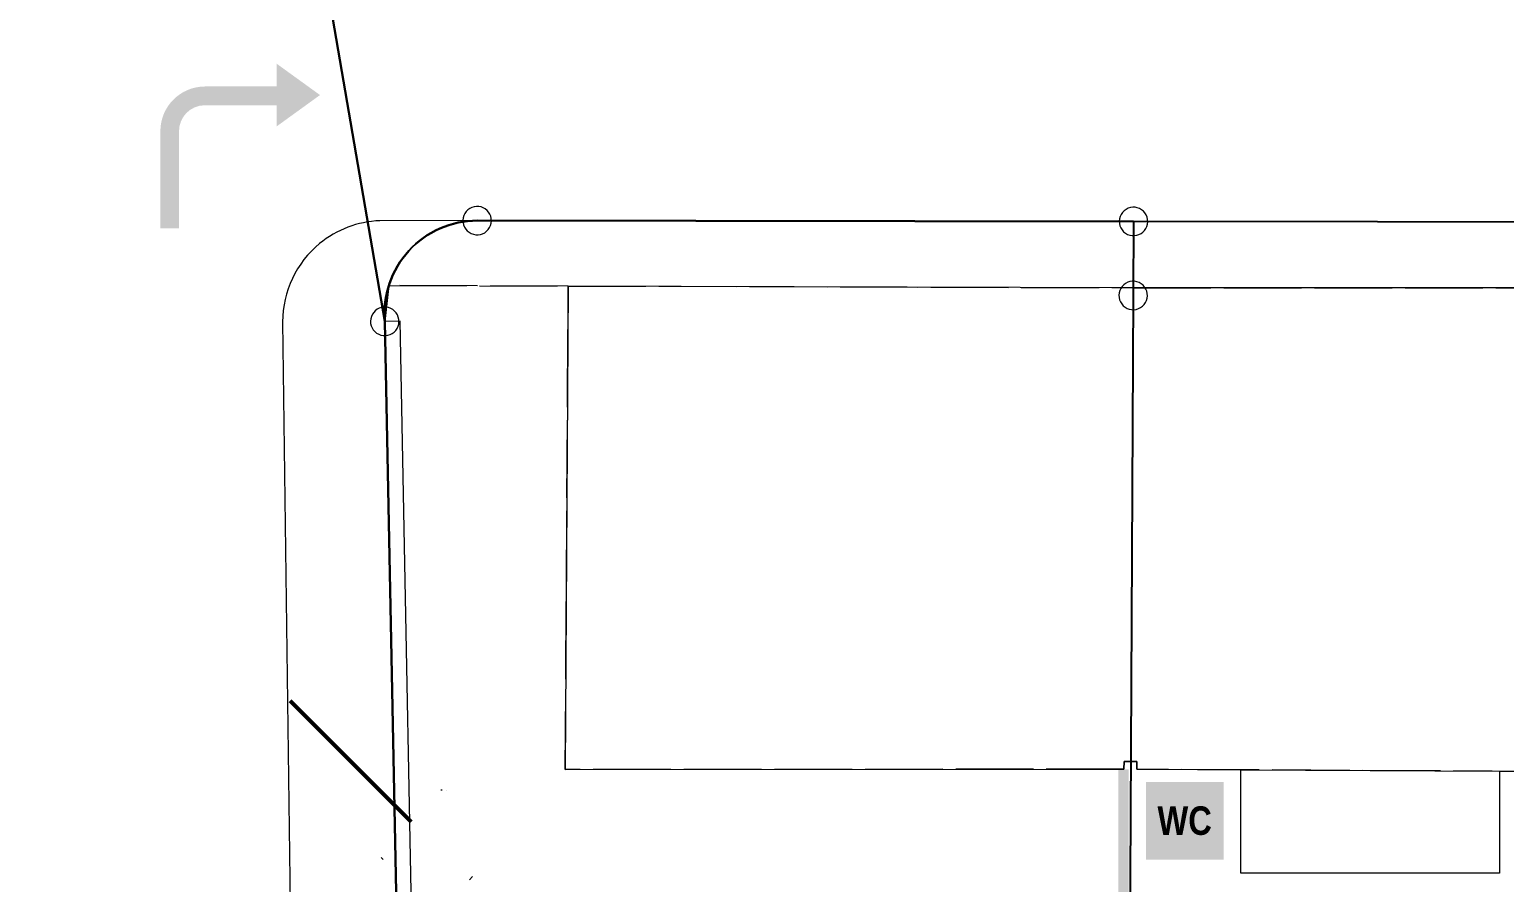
# Model space of a CAD drawing. Header units: metres. Extents: x -163 to 276, y -152 to 153.
# Drawn here: x -24.86 to 3.62, y 13.41 to 29.88 of the extents above; entities that cross this region are included whole.
import ezdxf
from ezdxf.xclip import XClip

# ---------------------------------------------------------------- set-up
doc = ezdxf.new("R2010")
doc.units = ezdxf.units.M
doc.header["$MEASUREMENT"] = 0
doc.header["$XCLIPFRAME"] = 0
doc.linetypes.add('Strich 2_1mm', pattern=[0.75, 0.5, -0.25])
doc.linetypes.add('Strich 6_1mm', pattern=[1.75, 1.5, -0.25])
for name, color, linetype in [('000 Kataster', 7, 'Continuous'), ('000 Kataster Neu', 7, 'Continuous'), ('000-2 Kataster Parzellenpunkte', 7, 'Continuous'), ('000-3 Kataster Parzellengrenzen', 7, 'Continuous'), ('1280px-CH-Gefahrensignal-Baustelle.svg_2_0', 7, 'Continuous'), ('162 Beschriftung Baustelleninstallation', 7, 'Continuous'), ('162 Beschriftung Baustelleninstallation Neu', 7, 'Continuous')]:
    doc.layers.add(name, color=color, linetype=linetype)
doc.styles.add('ERSTELLTER_STIL_1', font='ARIALN.TTF')
picture_1 = doc.add_image_def('image1.tif', size_in_pixel=(86, 75))

# ---------------------------------------------------------------- blocks, each defined once
blk = doc.blocks.new('Zeichnung_2_2', base_point=(-16.91592646856581, 14.03935404650409))
at = {"layer": '1280px-CH-Gefahrensignal-Baustelle.svg_2_0', "color": 7, "lineweight": 13}
image = blk.add_image(picture_1, insert=(-16.87243648800488, 15.23747540226241), size_in_units=(1.8022325962535821, 1.5849156771769637), rotation=-133.34856695199935, dxfattribs=at)
image.set_boundary_path([(-0.5, -0.5), (85.5, 74.5)])

msp = doc.modelspace()

# ---------------------------------------------------------------- hatches: boundary and pattern name
at = {"layer": '162 Beschriftung Baustelleninstallation Neu', "linetype": 'Continuous', "lineweight": 50, "true_color": 0xdf7100}
for points in [[(-22.33690456915327, 26.04458865881957), (-21.97653804183794, 26.04458865881957), (-21.97653804183794, 27.92123264370974, -0.414213562373095), (-21.47653803704188, 28.4212326485058), (-20.09168726160222, 28.4212326485058), (-20.09168726160222, 28.0122672888642), (-19.25417048738735, 28.61797138238691), (-20.09168726160222, 29.22367552328176), (-20.09168726160222, 28.7832684749731), (-21.47653803704188, 28.7832684749731, 0.4136459503225428), (-22.33690456915327, 27.92123264370974)], [(-17.70210045284019, 8.545355114444684), (-3.637830933883473, 8.48870926337509), (-3.637817311550721, 8.67655704053743), (-3.637817311550721, 15.59781554704787), (-3.837204252425709, 15.59781554704787), (-3.837204462000059, 8.677230402924076), (-17.70210045284019, 8.724054971228217)]]:
    msp.add_hatch(color=32, dxfattribs=at).paths.add_polyline_path(points)
at = {"layer": '162 Beschriftung Baustelleninstallation Neu', "linetype": 'Continuous', "lineweight": 0, "true_color": 0xbf0000}
msp.add_hatch(color=12, dxfattribs=at).paths.add_polyline_path([(-3.302640993534571, 13.84733785742256), (-1.80264099353457, 13.84733785742256), (-1.80264099353457, 15.34733785742256), (-3.302640993534571, 15.34733785742256)])

# ---------------------------------------------------------------- linework, layer by layer
at = {"layer": '000 Kataster', "color": 251, "linetype": 'Continuous', "lineweight": 13, "true_color": 0x5f5f5f}
for points in [[(40.24081253101118, 26.1471447772789), (25.35659478413249, 26.2502566894988), (11.82226486050084, 26.35140272660687), (8.820960517299433, 26.2378719520294), (5.879680712491172, 26.16472749560765), (-3.545072150436617, 26.17687138487186), (-16.21864524718061, 26.19314878421313), (-18.0999684862043, 26.19145415954842, 0.1629374366098227), (-19.26094553214971, 25.74952509427243, 0.22395680975213), (-19.977059900774, 24.23922240565547), (-19.77279365998862, 8.583351452572625), (-19.54407341583333, -7.55161343895897, 0.171691469897367), (-18.14695286408537, -11.53914001111982), (-27.21230867546256, -11.05610997933068, 0.1989401506067385)], [(35.75601152449079, -11.84217815602597), (25.61474945950285, -11.88703043416599), (13.53165555056986, -11.86380120414653), (-12.99049216980877, -11.81255381032745), (-13.45136454901475, -11.79017860475421, -0.1425336996515506), (-16.07475494742904, -10.75082167889116, -0.102721869789815), (-17.07815716426464, -9.380660742845423, -0.1025698195295944), (-17.45096473001888, -7.725109922425435), (-17.70210045284019, 8.553108402986307), (-17.74408466181116, 11.27811745375846), (-18.00484207794003, 24.24676293292994), (-17.92636816144994, 24.93906766685658, -0.1078458410047594), (-17.53716948380455, 25.61029817073122, -0.2094301073160848), (-16.21864524718061, 26.19314878421313), (-18.0999684862043, 26.19145415954842, 0.1629374366098227), (-19.26094553214971, 25.74952509427243, 0.22395680975213), (-19.977059900774, 24.23922240565547), (-19.77279365998862, 8.583351452572625), (-19.54407341583333, -7.55161343895897, 0.171691469897367), (-18.14695286408537, -11.53914001111982), (-27.21230867546256, -11.05610997933068, 0.1989401506067385)], [(-17.40204389096403, 8.55171665789699), (-17.40212345053533, 8.556822995071272), (-17.70309740703765, 24.25309961335865), (-18.00484207794003, 24.24676293292994), (-17.70210045284019, 8.553108402986307), (-17.45096473001888, -7.725109922425435, 0.1025698195295944), (-17.07815716426464, -9.380660742845423, 0.102721869789815), (-16.07475494742904, -10.75082167889116, 0.1425336996515506), (-13.45136454901475, -11.79017860475421, 0.02209447160183484), (-12.99049216980877, -11.81255381032745)]]:
    msp.add_lwpolyline(points, format="xyb", dxfattribs=at)
at = {"layer": '000 Kataster', "color": 251, "linetype": 'Strich 6_1mm', "lineweight": 13, "true_color": 0x5f5f5f}
msp.add_lwpolyline([(40.24081253101118, 26.1471447772789), (25.35659478413249, 26.2502566894988), (11.82226486050084, 26.35140272660687), (8.820960517299433, 26.2378719520294), (5.879680712491172, 26.16472749560765), (-3.545072150436617, 26.17687138487186), (-16.21864524718061, 26.19314878421313, 0.2094301073160848), (-17.53716948380455, 25.61029817073122, 0.1078458410047594), (-17.92636816144994, 24.93906766685658), (-14.46129454605286, 24.92873132474258), (-3.551502011188454, 24.89673363551065), (5.947231564802131, 24.89306642355823), (8.813750465400666, 24.89151946648841), (8.732016804507019, 8.439166212096495), (-17.70210045284019, 8.553108402986307), (-17.45096473001888, -7.725109922425435, 0.1025698195295944), (-17.07815716426464, -9.380660742845423, 0.102721869789815), (-16.07475494742904, -10.75082167889116, 0.1425336996515506), (-13.45136454901475, -11.79017860475421), (-12.99049216980877, -11.81255381032745), (13.53165555056986, -11.86380120414653), (25.61474945950285, -11.88703043416599), (35.75601152449079, -11.84217815602597, 0.1782104086494765)], format="xyb", dxfattribs=at)
msp.add_lwpolyline([(-17.92636816144994, 24.93906766685658), (-18.00484207794003, 24.24676293292994), (-17.74408466181116, 11.27811745375846), (-17.70210045284019, 8.553108402986307), (8.732016804507019, 8.439166212096495), (8.813750465400666, 24.89151946648841), (5.947231564802131, 24.89306642355823), (5.881113562994933, 15.54665126003087), (-3.479065886223687, 15.5968776148599), (-3.478996395119317, 15.74632993221205), (-3.598097478717314, 15.74729529983729), (-3.728600164740463, 15.74831949758968), (-3.728937747218332, 15.59790378681966), (-14.51825596806055, 15.58911005848395), (-14.46129454605286, 24.92873132474258)], close=True, dxfattribs=at)
at = {"layer": '000 Kataster', "color": 251, "linetype": 'Continuous', "lineweight": 13, "true_color": 0x5f5f5f}
for points in [[(-14.46129454605286, 24.92873132474258), (-14.51825596806055, 15.58911005848395), (-3.728937747218332, 15.59790378681966), (-3.728600164740463, 15.74831949758968), (-3.598097478717314, 15.74729529983729), (-3.552802987121254, 24.74658601684947), (-3.551502011188454, 24.89673363551065)], [(5.947231564802131, 24.89306642355823), (-3.551502011188454, 24.89673363551065), (-3.552802987121254, 24.74658601684947), (-3.598097478717314, 15.74729529983729), (-3.478996395119317, 15.74632993221205), (-3.479065886223687, 15.5968776148599), (5.881113562994933, 15.54665126003087)]]:
    msp.add_lwpolyline(points, close=True, dxfattribs=at)
at = {"layer": '000 Kataster Neu', "color": 253, "linetype": 'Continuous', "lineweight": 13, "true_color": 0x9f9f9f, "flags": 128}
msp.add_lwpolyline([(-1.475014516084088, 15.58612395401842), (3.524985483915912, 15.55929415064685), (3.524985483915912, 13.58612395401842), (-1.475014516084088, 13.58612395401842)], close=True, dxfattribs=at)
at = {"layer": '000-2 Kataster Parzellenpunkte', "color": 251, "linetype": 'Continuous', "lineweight": 13, "true_color": 0x5f5f5f}
for points in [[(-16.14491999104204, 26.45808195796848), (-16.18953207478093, 26.46660339336899), (-16.23493828961549, 26.4676656993882), (-16.27990007296232, 26.46123989995234), (-16.32319098429635, 26.44750127355289), (-16.36363016073373, 26.42682457438197), (-16.4001145263647, 26.39977380871457), (-16.43164888295874, 26.36708685111413), (-16.45737305579171, 26.32965531629629), (-16.47658535640811, 26.28850023937182), (-16.48876172323867, 26.24474422307305), (-16.4935700166144, 26.19958081790418), (-16.49087907915381, 26.15424196345963), (-16.48076231246757, 26.1099643858973), (-16.46349567544878, 26.06795586170579), (-16.43955015671155, 26.02936227400079), (-16.40957892818607, 25.99523635540294), (-16.37439952643437, 25.96650897208128), (-16.33497155436438, 25.94396373182687), (-16.29237050331918, 25.92821561045779), (-16.24775841958029, 25.91969417505728), (-16.20235220474573, 25.91863186903807), (-16.1573904213989, 25.92505766847392), (-16.11409951006488, 25.93879629487337), (-16.07366033362749, 25.95947299404429), (-16.03717596799652, 25.98652375971169), (-16.00564161140248, 26.01921071731212), (-15.97991743856952, 26.05664225212998), (-15.96070513795311, 26.09779732905445), (-15.94852877112255, 26.14155334535321), (-15.94372047774682, 26.18671675052207), (-15.94641141520741, 26.23205560496662), (-15.95652818189365, 26.27633318252895), (-15.97379481891244, 26.31834170672046), (-15.99774033764968, 26.35693529442546), (-16.02771156617516, 26.39106121302332), (-16.06289096792685, 26.41978859634498), (-16.10231893999684, 26.44233383659939)], [(-3.471346894298044, 26.44180455862722), (-3.515958978036931, 26.45032599402773), (-3.561365192871492, 26.45138830004693), (-3.606326976218323, 26.44496250061107), (-3.649617887552349, 26.43122387421163), (-3.690057063989734, 26.41054717504071), (-3.72654142962071, 26.38349640937331), (-3.758075786214739, 26.35080945177286), (-3.783799959047712, 26.31337791695502), (-3.803012259664111, 26.27222284003055), (-3.815188626494674, 26.22846682373178), (-3.819996919870405, 26.18330341856292), (-3.81730598240982, 26.13796456411838), (-3.807189215723575, 26.09368698655604), (-3.78992257870479, 26.05167846236454), (-3.765977059967554, 26.01308487465954), (-3.736005831442071, 25.97895895606168), (-3.700826429690373, 25.95023157274001), (-3.661398457620383, 25.92768633248561), (-3.61879740657519, 25.91193821111652), (-3.5741853228363, 25.90341677571601), (-3.528779108001736, 25.90235446969681), (-3.483817324654908, 25.90878026913265), (-3.440526413320882, 25.92251889553211), (-3.400087236883497, 25.94319559470303), (-3.363602871252521, 25.97024636037043), (-3.332068514658488, 26.00293331797086), (-3.306344341825518, 26.04036485278872), (-3.287132041209119, 26.08151992971318), (-3.274955674378553, 26.12527594601196), (-3.270147381002825, 26.17043935118081), (-3.27283831846341, 26.21577820562536), (-3.282955085149652, 26.2600557831877), (-3.300221722168441, 26.3020643073792), (-3.32416724090568, 26.3406578950842), (-3.35413846943116, 26.37478381368206), (-3.389317871182858, 26.40351119700371), (-3.428745843252848, 26.42605643725813)], [(-3.479077730982681, 25.01151919060482), (-3.523689814721571, 25.02004062600533), (-3.569096029556135, 25.02110293202454), (-3.614057812902963, 25.01467713258869), (-3.657348724236989, 25.00093850618923), (-3.697787900674374, 24.98026180701831), (-3.73427226630535, 24.95321104135092), (-3.765806622899383, 24.92052408375048), (-3.791530795732353, 24.88309254893263), (-3.810743096348752, 24.84193747200816), (-3.822919463179318, 24.79818145570939), (-3.827727756555046, 24.75301805054052), (-3.825036819094457, 24.70767919609598), (-3.814920052408219, 24.66340161853364), (-3.79765341538943, 24.62139309434214), (-3.773707896652191, 24.58279950663713), (-3.743736668126711, 24.54867358803928), (-3.708557266375017, 24.51994620471762), (-3.669129294305023, 24.49740096446321), (-3.626528243259827, 24.48165284309413), (-3.58191615952094, 24.47313140769362), (-3.536509944686379, 24.47206910167441), (-3.491548161339548, 24.47849490111027), (-3.448257250005526, 24.4922335275097), (-3.407818073568137, 24.51291022668063), (-3.371333707937161, 24.53996099234803), (-3.339799351343132, 24.57264794994846), (-3.314075178510159, 24.61007948476632), (-3.29486287789376, 24.65123456169079), (-3.282686511063197, 24.69499057798956), (-3.277878217687466, 24.74015398315843), (-3.280569155148051, 24.78549283760296), (-3.290685921834296, 24.8297704151653), (-3.307952558853081, 24.8717789393568), (-3.331898077590321, 24.9103725270618), (-3.3618693061158, 24.94449844565967), (-3.397048707867498, 24.97322582898133), (-3.436476679937488, 24.99577106923573)], [(-17.93111682180146, 24.51169610668528), (-17.97572890554034, 24.52021754208579), (-18.02113512037491, 24.521279848105), (-18.06609690372174, 24.51485404866915), (-18.10938781505576, 24.50111542226971), (-18.14982699149314, 24.48043872309878), (-18.18631135712412, 24.45338795743138), (-18.21784571371816, 24.42070099983095), (-18.24356988655112, 24.38326946501309), (-18.26278218716752, 24.34211438808862), (-18.27495855399809, 24.29835837178985), (-18.27976684737382, 24.253194966621), (-18.27707590991323, 24.20785611217645), (-18.26695914322699, 24.16357853461411), (-18.2496925062082, 24.12157001042261), (-18.22574698747096, 24.08297642271761), (-18.19577575894549, 24.04885050411974), (-18.16059635719379, 24.02012312079809), (-18.1211683851238, 23.99757788054368), (-18.0785673340786, 23.98182975917459), (-18.03395525033971, 23.97330832377408), (-17.98854903550515, 23.97224601775487), (-17.94358725215832, 23.97867181719073), (-17.9002963408243, 23.99241044359018), (-17.85985716438691, 24.0130871427611), (-17.82337279875593, 24.04013790842849), (-17.7918384421619, 24.07282486602894), (-17.76611426932893, 24.11025640084678), (-17.74690196871253, 24.15141147777125), (-17.73472560188197, 24.19516749407002), (-17.72991730850624, 24.24033089923889), (-17.73260824596682, 24.28566975368344), (-17.74272501265307, 24.32994733124577), (-17.75999164967185, 24.37195585543728), (-17.78393716840909, 24.41054944314228), (-17.81390839693457, 24.44467536174013), (-17.84908779868627, 24.47340274506179), (-17.88851577075626, 24.4959479853162)]]:
    msp.add_lwpolyline(points, close=True, dxfattribs=at)
at = {"layer": '000-3 Kataster Parzellengrenzen', "color": 251, "linetype": 'Continuous', "lineweight": 25, "true_color": 0x5f5f5f}
msp.add_lwpolyline([(-19.76072480003413, 145.3880773168266), (-24.27505143341417, 99.86384213896548), (-24.60845265733245, 95.89804995790486), (-24.05508030147205, 67.32991177852101), (-23.90519406240716, 59.62881730345983), (-22.30952011312167, 50.14796809831273), (-20.31588376618035, 37.85239067743223), (-19.49586229045647, 32.93244700090067), (-18.00484207794003, 24.24676293292994), (-17.74408466181116, 11.27811745375846), (-17.70210045284019, 8.553108402986307), (-17.45096473001888, -7.725109922425435, 0.2077731825087571), (-16.07475494742904, -10.75082167889116, 0.1425336996515506), (-13.45136454901475, -11.79017860475421), (-34.17221489036188, -10.68357879669366, 0.1731222249211914)], format="xyb", dxfattribs=at)
for points in [[(4.914424924341787, 30.83133346403185), (46.94615902830082, 30.54446729793543), (46.40952444737159, 24.65473119807237), (40.24081253101118, 26.1471447772789), (11.82226486050084, 26.35140272660687), (8.820960517299433, 26.2378719520294), (5.879680712491172, 26.16472749560765), (-3.545072150436617, 26.17687138487186), (-16.21864524718061, 26.19314878421313, 0.4371082224251564), (-18.00484207794003, 24.24676293292994), (-19.49586229045647, 32.93244700090067), (-17.23952515740019, 30.9582735686321), (1.017648822146551, 30.85696564984923)], [(-3.637817318200671, 8.49132725021667), (-16.18857750370785, 8.546088266119913), (-17.70210045284019, 8.553108402986307), (-17.74408466181116, 11.27811745375846), (-18.00484207794003, 24.24676293292994, -0.4371082224251564), (-16.21864524718061, 26.19314878421313), (-3.545072150436617, 26.17687138487186), (-3.552802987121254, 24.74658601684947)]]:
    msp.add_lwpolyline(points, format="xyb", close=True, dxfattribs=at)
msp.add_lwpolyline([(-3.637817318200671, 8.49132725021667), (8.732016804507019, 8.439166212096495), (8.820960517299433, 26.2378719520294), (5.879680712491172, 26.16472749560765), (-3.545072150436617, 26.17687138487186), (-3.552802987121254, 24.74658601684947)], close=True, dxfattribs=at)
at = {"layer": '162 Beschriftung Baustelleninstallation Neu', "color": 7, "linetype": 'Continuous', "lineweight": 50}
msp.add_lwpolyline([(-17.49100875960428, 14.58217623404679), (-19.82916101368516, 16.92032848812766)], dxfattribs=at)
at = {"layer": '162 Beschriftung Baustelleninstallation Neu', "color": 1, "linetype": 'Strich 2_1mm', "lineweight": 50}
msp.add_circle((-9.609860613532692, -8.800000046754214), 45, dxfattribs=at)

# ---------------------------------------------------------------- block references
at = {"layer": '162 Beschriftung Baustelleninstallation', "color": 7, "linetype": 'Continuous', "lineweight": 13}
ref = msp.add_blockref('Zeichnung_2_2', (-16.91592646856581, 14.03935404650409), dxfattribs=at)
XClip(ref).set_block_clipping_path([(-16.80841724600759, 15.17704418261259), (-16.81658497573919, 15.18466426122661), (-16.82564189777117, 15.19120257678636), (-16.83544568276972, 15.19655637980426), (-16.84584226446566, 15.2006415353817), (-16.85666826080254, 15.20339384538715), (-16.86775354148212, 15.20477005732842), (-16.87892390155831, 15.20474854406461), (-16.89000379906415, 15.20332964367621), (-16.90081911365003, 15.20053565415211), (-16.91119988288118, 15.19641048297727), (-18.0708176363274, 13.96794198511632), (-18.07310279999459, 13.96089457400525), (-18.07499782378246, 13.95373239129341), (-18.07649699784024, 13.94647701718184), (-18.07759580504252, 13.93915031266436), (-18.07829093459966, 13.9317743536587), (-18.07858029203347, 13.92437136449014), (-18.07846300548798, 13.91696365092787), (-18.07793942835648, 13.90957353297606), (-18.07701113821667, 13.90222327762194), (-18.07568093207732, 13.89493503174374), (-18.07289956667566, 13.88966850984176), (-18.06974168505862, 13.88461875438884), (-18.06622409069981, 13.87981263575023), (-18.06236550114825, 13.87527572786996), (-18.05818644843001, 13.87103217218873), (-18.0537091697948, 13.86710454918439), (-18.04895748938884, 13.86351375821844), (-18.04395669148366, 13.86027890632799), (-18.03873338593544, 13.85741720655488), (-18.03331536659068, 13.85494388635295), (-16.36983845618395, 13.46100593062646), (-16.30883244292877, 13.52563409528731)])

# ---------------------------------------------------------------- texts
at = {"layer": '162 Beschriftung Baustelleninstallation Neu', "color": 1, "linetype": 'Continuous', "lineweight": 13, "insert": (-3.08286349353457, 14.60024460313189), "char_height": 0.55, "attachment_point": 4, "style": 'ERSTELLTER_STIL_1'}
msp.add_mtext('\\A1;{\\pql;\\fArial Narrow|b1|i0|c0|p0;\\W1.000000;WC}', dxfattribs=at)

doc.saveas('drawing.dxf')
